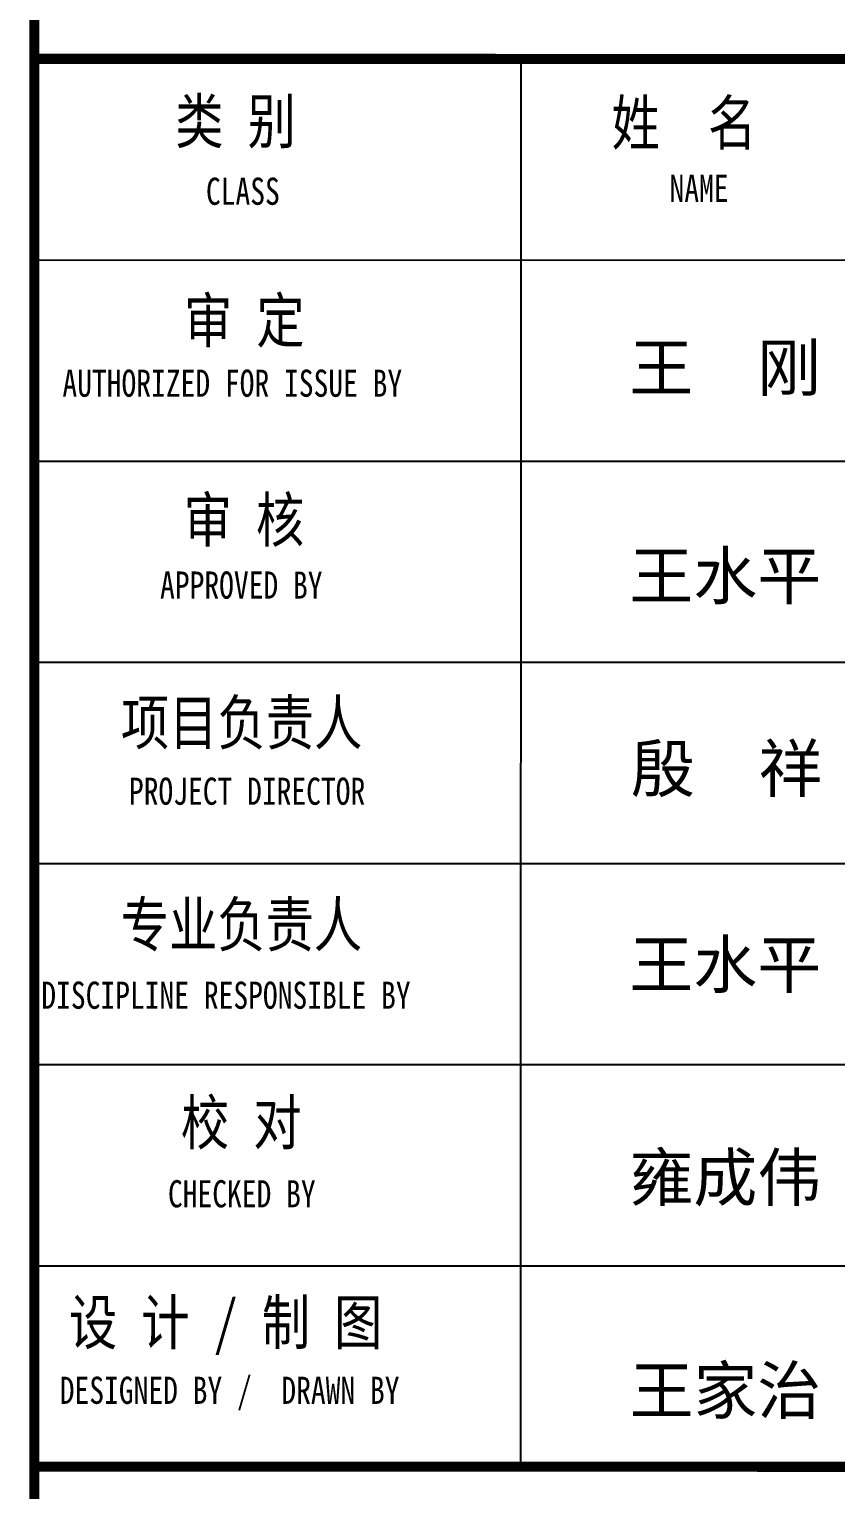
# Model space of a CAD drawing. Extents: x 3757684 to 3906284, y -130571 to 413559.
# Drawn here: x 3863217 to 3870036, y 301907 to 314252 of the extents above; entities that cross this region are included whole.
import ezdxf

# ---------------------------------------------------------------- set-up
doc = ezdxf.new("R2010")
doc.units = 0
doc.header["$LTSCALE"] = 1000
doc.header["$MEASUREMENT"] = 0
doc.layers.get('0').update_dxf_attribs({"color": 4, "linetype": 'CONTINUOUS'})
doc.layers.add('PUB_TEXT', color=7, linetype='CONTINUOUS')
doc.layers.add('PUB_TITLE', color=4, linetype='CONTINUOUS')
doc.styles.add('-黑体', font='simhei_0.ttf', dxfattribs={"width": 0.8})
doc.styles.add('TQ', font='SimSun.ttf')

# ---------------------------------------------------------------- blocks, each defined once
blk = doc.blocks.new('A$C6CA8367D')
at = {"layer": 'PUB_TITLE'}
for p, q in [((2247, 9772.3), (2247.4, 15722.3)), ((190.3, 14872.4), (5800.3, 14872.1)), ((190.3, 14022.4), (5800.3, 14022.1)), ((190.4, 14022.2), (5800.5, 14022.2)), ((190.2, 13172.5), (5800.2, 13172.1)), ((190.4, 13172.2), (5800.4, 13172.2)), ((190.5, 13171.9), (5800.5, 13172.2)), ((190.2, 12322.5), (5800.2, 12322.1)), ((190.4, 12322.2), (5800.4, 12322.2)), ((190.6, 12321.9), (5800.6, 12322.2)), ((190.1, 11472.5), (5800.1, 11472.1)), ((190.4, 11472.2), (5800.4, 11472.2)), ((190.6, 11471.9), (5800.6, 11472.2)), ((190.1, 10622.5), (5800.1, 10622.1)), ((190.4, 10622.2), (5800.4, 10622.2)), ((190.7, 10621.9), (5800.7, 10622.2)), ((190, 9772.5), (5800, 9772.1))]:
    blk.add_line(p, q, dxfattribs=at)
at = {"layer": 'PUB_TITLE', "lineweight": 40, "const_width": 42.5, "elevation": 0}
for points in [[(191.9, 40000.3), (189.4, 0.6)], [(190.4, 15722.4), (5800.4, 15722.1)], [(190, 9772.5), (5800, 9772.1)]]:
    blk.add_lwpolyline(points, dxfattribs=at)
at = {"layer": 'PUB_TEXT', "style": 'TQ'}
for s, p in [('王  刚', (2705.8, 14318.7, 27.8)), ('王水平', (2705.8, 13439, 27.8)), ('殷  祥', (2711.9, 12624.3, 27.8)), ('王水平', (2705.8, 11796.2, 27.8)), ('雍成伟', (2705.8, 10896.2, 27.8))]:
    blk.add_text(s, height=198, dxfattribs=at).set_placement(p)
blk.add_text('王家治', height=198, rotation=0.00356, dxfattribs=at).set_placement((2706.2, 9996))
at = {"layer": 'PUB_TEXT', "attachment_point": 1, "rotation": 359.99644, "style": '-黑体'}
for s, insert, char_height, width in [('类 别', (785.4, 15552.4, 0), 187, 1111.794), ('姓  名', (2630.1, 15545.4, 0), 187, 1162.478), ('CLASS', (915.3, 15220.2, 0), 114.75, 2399.536), ('NAME', (2875.1, 15232.4, 0), 114.75, 2399.536), ('审 定', (822.5, 14710.2, 0), 187, 805.336), ('AUTHORIZED FOR ISSUE BY', (308.6, 14409.1, 0), 114.749, 2399.536), ('审 核', (820.9, 13867.7, 0), 187, 1427.848), ('APPROVED BY', (721.3, 13555.9, 0), 114.749, 2399.536), ('项目负责人', (556.1, 13011, 0), 187, 1739.552), ('PROJECT DIRECTOR', (589.6, 12684.8, 0), 114.749, 2399.536), ('专业负责人', (555.2, 12157.7, 0), 187, 1661.525), ('DISCIPLINE RESPONSIBLE BY', (219.4, 11822.7, 0), 114.749, 2399.536), ('校 对', (809.3, 11321.1, 0), 187, 2006.131), ('CHECKED BY', (754.7, 10983.5, 0), 114.75, 2399.536), ('设 计 / 制 图', (336.1, 10476.7, 0), 187, 2576.949), ('DESIGNED BY /  DRAWN BY', (297.3, 10153.1, 0), 114.749, 2399.536)]:
    blk.add_mtext(s, dxfattribs=dict(at, insert=insert, char_height=char_height, width=width))

msp = doc.modelspace()

# ---------------------------------------------------------------- block references
at = {"xscale": 2, "yscale": 2, "zscale": 2}
msp.add_blockref('A$C6CA8367D', (3862880.3, 282556.7, 0), dxfattribs=at)

doc.saveas('drawing.dxf')
